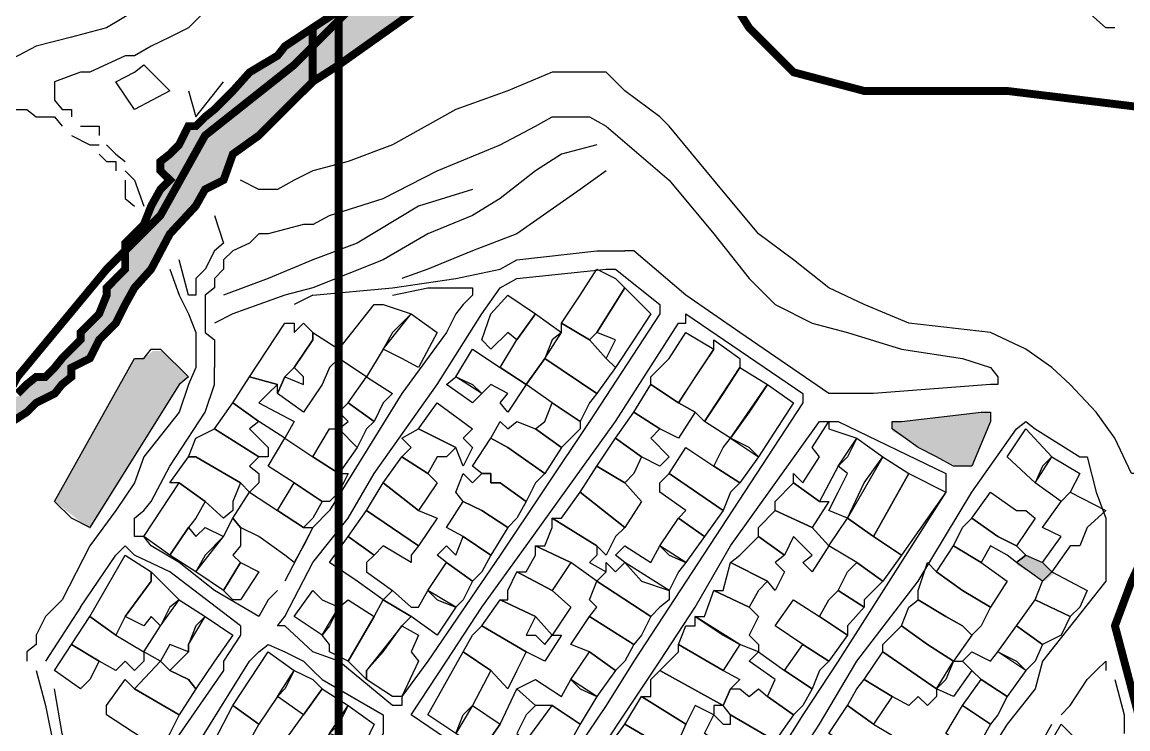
# Model space of a CAD drawing. Header units: millimetres. Extents: x -3588 to 75209, y -3737 to 38254.
# Drawn here: x 27719.5 to 27887.6, y 17664.2 to 17771.6 of the extents above; entities that cross this region are included whole.
import ezdxf

# ---------------------------------------------------------------- set-up
doc = ezdxf.new("R2010")
doc.units = ezdxf.units.MM
doc.layers.add('H', color=250, linetype='Continuous')
doc.layers.add('P', color=253, linetype='Continuous')

msp = doc.modelspace()

# ---------------------------------------------------------------- hatches: boundary and pattern name
at = {"layer": 'H', "linetype": 'Continuous'}
for points in [[(27763.654, 17762.315), (27763.654, 17770.493), (27771.832, 17775.854), (27780.026, 17780.095), (27793.565, 17789.41), (27797.518, 17790.818), (27811.073, 17801.828), (27812.481, 17802.965), (27813.89, 17807.19), (27812.481, 17809.734), (27809.665, 17813.975), (27804.303, 17822.153), (27790.748, 17835.708), (27777.193, 17850.384), (27773.24, 17857.153), (27769.015, 17866.755), (27767.879, 17873.525), (27769.015, 17877.478), (27771.832, 17885.672), (27773.24, 17888.488), (27773.24, 17889.913), (27775.785, 17896.682), (27777.193, 17896.682), (27778.617, 17892.441), (27778.617, 17887.08), (27775.785, 17876.358), (27775.785, 17872.117), (27778.617, 17868.164), (27782.57, 17859.986), (27788.204, 17850.384), (27793.565, 17843.614), (27797.518, 17839.661), (27804.303, 17827.514), (27809.665, 17820.745), (27813.89, 17813.975), (27815.314, 17809.734), (27815.314, 17805.781), (27813.89, 17801.828), (27808.528, 17792.226), (27801.759, 17785.457), (27796.109, 17784.048), (27793.565, 17781.504), (27781.434, 17774.734), (27767.879, 17765.132), (27763.654, 17762.315), (27763.654, 17762.315)], [(27763.654, 17770.493), (27763.654, 17762.315), (27759.701, 17758.362), (27755.46, 17754.409), (27751.507, 17751.577), (27750.099, 17747.64), (27747.554, 17746.215), (27746.146, 17743.399), (27741.921, 17739.446), (27739.376, 17734.085), (27736.544, 17731.252), (27735.135, 17728.435), (27734.015, 17725.891), (27731.182, 17723.074), (27729.774, 17720.53), (27727.229, 17719.121), (27727.229, 17717.713), (27725.821, 17716.305), (27724.413, 17714.88), (27721.596, 17713.76), (27720.46, 17712.352), (27716.219, 17709.519), (27713.69, 17706.99), (27710.858, 17702.749), (27710.858, 17701.341), (27709.449, 17700.205), (27709.449, 17697.388), (27708.041, 17693.435), (27708.041, 17692.027), (27706.905, 17689.194), (27706.905, 17686.666), (27706.905, 17685.241), (27706.905, 17681.016), (27706.905, 17678.472), (27706.905, 17675.655), (27708.041, 17674.231), (27709.449, 17670.278), (27709.449, 17667.461), (27713.69, 17662.1), (27714.811, 17658.147), (27716.219, 17656.739), (27717.643, 17655.33), (27717.643, 17653.906), (27719.052, 17652.786), (27719.052, 17648.545), (27719.052, 17644.592), (27719.052, 17641.775), (27719.052, 17639.231), (27719.052, 17635.006), (27719.052, 17631.053), (27717.643, 17629.628), (27716.219, 17626.812), (27713.69, 17624.267), (27712.266, 17622.859), (27709.449, 17622.859), (27708.041, 17621.451), (27702.68, 17618.906), (27701.271, 17617.498), (27698.727, 17616.089), (27695.894, 17614.681), (27691.941, 17614.681), (27676.994, 17610.728), (27671.617, 17607.895), (27667.392, 17606.487), (27663.439, 17605.367), (27659.486, 17602.534), (27655.245, 17601.126), (27649.884, 17597.173), (27645.931, 17594.356), (27641.706, 17590.403), (27636.344, 17585.042), (27632.391, 17579.393), (27629.559, 17576.848), (27625.606, 17574.032), (27622.789, 17571.487), (27618.836, 17568.654), (27614.595, 17565.838), (27610.642, 17564.717), (27606.417, 17561.885), (27603.873, 17560.476), (27602.465, 17559.068), (27601.056, 17557.932), (27601.056, 17556.523), (27599.648, 17555.115), (27599.648, 17553.707), (27598.512, 17552.282), (27595.695, 17551.162), (27594.271, 17551.162), (27594.271, 17549.754), (27591.742, 17548.33), (27590.318, 17546.921), (27587.501, 17544.393), (27584.956, 17541.56), (27583.548, 17538.743), (27582.14, 17538.743), (27579.323, 17537.607), (27575.37, 17534.79), (27572.538, 17533.382), (27568.585, 17530.838), (27567.176, 17530.838), (27567.176, 17529.429), (27565.768, 17528.005), (27565.768, 17526.597), (27565.768, 17524.068), (27564.632, 17519.827), (27564.632, 17515.874), (27564.632, 17511.633), (27564.632, 17510.513), (27564.632, 17509.104), (27563.223, 17507.68), (27561.815, 17504.863), (27560.407, 17503.743), (27557.862, 17502.319), (27555.046, 17502.319), (27553.621, 17502.319), (27548.26, 17502.319), (27545.443, 17502.319), (27542.899, 17503.743), (27541.49, 17503.743), (27540.082, 17504.863), (27538.674, 17506.272), (27538.674, 17507.68), (27537.537, 17511.633), (27536.129, 17517.282), (27536.129, 17519.827), (27534.721, 17522.644), (27533.296, 17528.005), (27530.768, 17531.958), (27529.344, 17533.382), (27529.344, 17534.79), (27527.935, 17534.79), (27523.982, 17536.199), (27521.166, 17536.199), (27519.757, 17536.199), (27518.349, 17534.79), (27517.213, 17533.382), (27515.804, 17531.958), (27514.396, 17530.838), (27512.972, 17529.429), (27511.563, 17525.188), (27510.443, 17522.644), (27507.611, 17517.282), (27504.794, 17511.633), (27503.658, 17506.272), (27502.249, 17502.319), (27502.249, 17500.911), (27503.658, 17499.502), (27503.658, 17498.094), (27504.794, 17496.958), (27506.202, 17495.549), (27509.019, 17494.141), (27512.972, 17491.308), (27517.213, 17488.78), (27519.757, 17485.947), (27521.166, 17483.419), (27522.574, 17481.994), (27522.574, 17479.178), (27522.574, 17477.769), (27522.574, 17475.225), (27522.574, 17473.816), (27522.574, 17470.984), (27519.757, 17468.455), (27517.213, 17463.094), (27514.396, 17458.853), (27506.202, 17449.539), (27498.024, 17439.936), (27491.239, 17431.759), (27484.469, 17423.565), (27477.7, 17416.795), (27476.563, 17414.25), (27475.155, 17411.434), (27468.369, 17400.695), (27465.553, 17395.334), (27463.008, 17391.109), (27461.6, 17389.685), (27458.783, 17388.565), (27454.83, 17387.156), (27450.589, 17385.732), (27448.045, 17385.732), (27446.636, 17385.732), (27443.82, 17385.732), (27442.683, 17385.732), (27441.275, 17385.732), (27437.05, 17387.156), (27434.506, 17388.565), (27430.265, 17392.517), (27427.72, 17393.926), (27424.903, 17393.926), (27423.495, 17393.926), (27420.95, 17393.926), (27415.589, 17392.517), (27407.395, 17391.109), (27402.034, 17389.685), (27395.264, 17388.565), (27389.615, 17387.156), (27384.254, 17387.156), (27381.709, 17387.156), (27378.893, 17388.565), (27376.076, 17389.685), (27372.123, 17391.109), (27369.29, 17393.926), (27366.746, 17396.47), (27363.929, 17399.287), (27361.385, 17400.695), (27357.16, 17404.648), (27351.798, 17408.889), (27348.966, 17410.009), (27346.421, 17412.842), (27342.196, 17418.203), (27341.06, 17421.02), (27341.06, 17422.444), (27342.196, 17422.444), (27345.013, 17423.565), (27346.421, 17423.565), (27347.845, 17422.444), (27348.966, 17422.444), (27350.374, 17421.02), (27353.207, 17418.203), (27357.16, 17414.25), (27361.385, 17410.009), (27363.929, 17407.481), (27368.17, 17403.24), (27372.123, 17400.695), (27374.94, 17399.287), (27377.484, 17396.47), (27381.709, 17395.334), (27384.254, 17393.926), (27387.071, 17393.926), (27391.023, 17393.926), (27396.401, 17393.926), (27404.579, 17395.334), (27408.82, 17395.334), (27412.773, 17396.47), (27415.589, 17397.879), (27418.134, 17399.287), (27422.359, 17397.879), (27424.903, 17397.879), (27429.144, 17396.47), (27431.673, 17395.334), (27434.506, 17393.926), (27437.05, 17389.685), (27443.82, 17391.109), (27449.469, 17391.109), (27453.422, 17392.517), (27458.783, 17393.926), (27463.008, 17400.695), (27466.961, 17406.057), (27469.794, 17412.842), (27473.747, 17419.612), (27477.7, 17424.973), (27481.925, 17430.334), (27488.694, 17438.528), (27503.658, 17453.492), (27509.019, 17460.261), (27511.563, 17465.622), (27512.972, 17467.031), (27514.396, 17469.863), (27514.396, 17472.408), (27515.804, 17475.225), (27515.804, 17477.769), (27514.396, 17480.586), (27512.972, 17481.994), (27511.563, 17484.539), (27509.019, 17487.355), (27504.794, 17490.188), (27500.841, 17492.733), (27498.024, 17494.141), (27498.024, 17495.549), (27496.888, 17496.958), (27496.888, 17499.502), (27496.888, 17503.743), (27496.888, 17507.68), (27499.433, 17514.466), (27502.249, 17518.419), (27504.794, 17522.644), (27506.202, 17526.597), (27509.019, 17531.958), (27511.563, 17534.79), (27512.972, 17536.199), (27514.396, 17537.607), (27515.804, 17538.743), (27517.213, 17538.743), (27519.757, 17540.152), (27522.574, 17540.152), (27526.527, 17540.152), (27530.768, 17538.743), (27531.888, 17538.743), (27533.296, 17536.199), (27534.721, 17533.382), (27537.537, 17530.838), (27540.082, 17522.644), (27542.899, 17518.419), (27542.899, 17514.466), (27544.307, 17513.057), (27544.307, 17510.513), (27545.443, 17509.104), (27545.443, 17507.68), (27548.26, 17506.272), (27549.668, 17504.863), (27551.093, 17504.863), (27552.213, 17504.863), (27555.046, 17506.272), (27557.862, 17507.68), (27558.998, 17509.104), (27560.407, 17510.513), (27561.815, 17511.633), (27561.815, 17514.466), (27561.815, 17515.874), (27561.815, 17518.419), (27561.815, 17521.235), (27561.815, 17525.188), (27563.223, 17528.005), (27564.632, 17529.429), (27564.632, 17530.838), (27567.176, 17533.382), (27569.993, 17534.79), (27572.538, 17536.199), (27573.946, 17537.607), (27576.779, 17538.743), (27579.323, 17540.152), (27582.14, 17542.968), (27583.548, 17544.393), (27586.093, 17546.921), (27587.501, 17549.754), (27590.318, 17551.162), (27591.742, 17552.282), (27594.271, 17555.115), (27594.271, 17557.932), (27595.695, 17557.932), (27597.103, 17559.068), (27598.512, 17559.068), (27601.056, 17561.885), (27602.465, 17563.293), (27603.873, 17564.717), (27605.281, 17565.838), (27606.417, 17565.838), (27607.826, 17567.246), (27610.642, 17570.079), (27612.067, 17571.487), (27614.595, 17572.607), (27619.973, 17575.44), (27622.789, 17578.257), (27626.742, 17582.209), (27633.512, 17590.403), (27636.344, 17592.932), (27640.297, 17597.173), (27644.522, 17599.717), (27647.067, 17602.534), (27652.716, 17606.487), (27656.669, 17607.895), (27660.622, 17610.728), (27666.255, 17613.257), (27671.617, 17614.681), (27680.947, 17617.498), (27690.533, 17620.042), (27695.894, 17621.451), (27697.319, 17621.451), (27698.727, 17622.859), (27702.68, 17625.692), (27704.088, 17625.692), (27705.496, 17625.692), (27709.449, 17626.812), (27710.858, 17626.812), (27712.266, 17626.812), (27712.266, 17628.22), (27712.266, 17631.053), (27713.69, 17635.006), (27714.811, 17636.414), (27716.219, 17639.231), (27714.811, 17646.016), (27713.69, 17651.377), (27712.266, 17653.906), (27710.858, 17658.147), (27709.449, 17660.692), (27706.905, 17663.508), (27705.496, 17666.341), (27702.68, 17674.231), (27702.68, 17675.655), (27702.68, 17678.472), (27702.68, 17681.016), (27702.68, 17685.241), (27702.68, 17687.786), (27702.68, 17690.603), (27704.088, 17693.435), (27704.088, 17695.98), (27705.496, 17698.796), (27706.905, 17700.205), (27706.905, 17701.341), (27708.041, 17702.749), (27709.449, 17705.566), (27712.266, 17709.519), (27714.811, 17712.352), (27716.219, 17713.76), (27719.052, 17714.88), (27720.46, 17716.305), (27721.596, 17717.713), (27723.004, 17717.713), (27724.413, 17719.121), (27725.821, 17720.53), (27728.366, 17723.074), (27728.366, 17724.482), (27729.774, 17725.891), (27731.182, 17727.315), (27732.591, 17729.844), (27732.591, 17731.252), (27734.015, 17732.676), (27735.135, 17734.085), (27735.135, 17735.205), (27735.135, 17738.038), (27736.544, 17739.446), (27737.968, 17740.854), (27739.376, 17743.399), (27740.785, 17746.215), (27741.921, 17747.64), (27740.785, 17748.76), (27740.785, 17750.168), (27741.921, 17751.577), (27743.329, 17753.001), (27744.738, 17755.53), (27746.146, 17755.53), (27747.554, 17756.954), (27748.69, 17758.362), (27751.507, 17761.179), (27754.34, 17763.724), (27758.293, 17766.54), (27759.701, 17767.965), (27763.654, 17770.493), (27763.654, 17770.493)], [(27729.774, 17694.555), (27724.413, 17698.796), (27736.544, 17720.53), (27737.968, 17720.53), (27739.376, 17721.666), (27740.785, 17721.666), (27741.921, 17720.53), (27743.329, 17719.121), (27744.738, 17717.713), (27743.329, 17716.305), (27729.774, 17694.555), (27729.774, 17694.555)], [(27861.325, 17704.158), (27855.963, 17706.99), (27851.722, 17709.519), (27851.722, 17710.927), (27853.131, 17710.927), (27865.278, 17712.352), (27866.686, 17712.352), (27866.686, 17710.927), (27863.869, 17704.158), (27862.733, 17704.158), (27861.325, 17704.158), (27861.325, 17704.158)], [(27870.639, 17689.194), (27872.047, 17690.603), (27874.864, 17689.194), (27876.288, 17687.786), (27874.864, 17686.666), (27870.639, 17689.194), (27870.639, 17689.194)]]:
    msp.add_hatch(color=256, dxfattribs=at).paths.add_polyline_path(points)

# ---------------------------------------------------------------- linework, layer by layer
at = {"layer": 'P', "const_width": 1.2}
for points in [[(27767.607, 12020.295), (27767.607, 21346.523)], [(27901.686, 17597.173), (27909.88, 17610.728), (27909.88, 17622.859), (27901.686, 17642.063), (27890.963, 17659.555), (27885.602, 17679.88), (27888.131, 17686.666), (27893.78, 17698.796), (27897.733, 17705.566), (27897.733, 17716.577), (27894.916, 17731.252), (27892.372, 17743.687), (27892.372, 17758.362), (27893.78, 17758.362), (27912.697, 17762.587), (27922.299, 17769.373), (27930.205, 17776.142), (27936.974, 17784.336), (27954.754, 17797.875), (27965.493, 17801.828), (27976.487, 17805.781)], [(27648.475, 17599.99), (27655.245, 17606.775), (27659.198, 17610.728), (27674.161, 17614.953), (27684.884, 17617.498), (27697.319, 17621.739), (27706.633, 17627.1), (27710.858, 17636.414), (27709.449, 17649.953), (27706.633, 17671.702), (27706.633, 17690.603), (27709.449, 17700.205), (27718.764, 17717.713), (27732.319, 17734.085), (27740.497, 17742.263), (27747.282, 17754.409), (27760.821, 17765.132), (27770.423, 17774.734), (27782.57, 17782.912), (27794.701, 17786.865)], [(27794.701, 17786.865), (27793.293, 17784.336), (27813.618, 17785.457), (27823.22, 17781.504), (27829.989, 17770.781), (27836.759, 17764.012), (27847.481, 17761.179), (27869.23, 17761.179), (27892.372, 17758.362), (27892.372, 17743.687), (27894.916, 17731.252), (27897.733, 17716.577), (27897.733, 17705.566), (27893.78, 17698.796), (27888.131, 17686.666), (27885.602, 17679.88), (27890.963, 17659.555), (27901.686, 17642.063), (27909.88, 17622.859), (27909.88, 17610.728), (27901.686, 17597.173)], [(27770.423, 17774.734), (27760.821, 17765.132), (27747.282, 17754.409), (27740.497, 17742.263), (27732.319, 17734.085), (27718.764, 17717.713), (27709.449, 17700.205), (27706.633, 17690.603), (27706.633, 17671.702), (27709.449, 17649.953), (27710.858, 17636.414), (27706.633, 17627.1), (27697.319, 17621.739), (27684.884, 17617.498), (27674.161, 17614.953), (27659.198, 17610.728), (27657.789, 17609.304), (27655.245, 17606.775), (27648.475, 17599.99)], [(27763.654, 17762.587), (27763.654, 17770.781), (27771.832, 17776.142)], [(27781.146, 17774.734), (27767.607, 17765.132), (27763.654, 17762.587), (27763.654, 17762.587)], [(27763.654, 17770.781), (27763.654, 17762.587), (27759.413, 17758.362), (27755.46, 17754.409), (27751.507, 17751.577), (27750.099, 17747.64), (27747.282, 17746.215), (27745.858, 17743.687), (27741.921, 17739.446), (27739.088, 17734.085), (27736.544, 17731.252), (27735.135, 17728.723), (27733.727, 17725.891), (27731.182, 17723.362), (27729.774, 17720.53), (27726.957, 17719.121), (27726.957, 17717.713), (27725.533, 17716.577), (27724.413, 17715.168), (27721.596, 17713.76), (27720.172, 17712.352), (27716.219, 17709.807)], [(27718.764, 17715.168), (27720.172, 17716.577), (27721.596, 17717.713), (27723.004, 17717.713), (27724.413, 17719.121), (27725.533, 17720.53), (27728.366, 17723.362), (27728.366, 17724.482), (27729.774, 17725.891), (27731.182, 17727.315), (27732.319, 17730.132), (27732.319, 17731.252), (27733.727, 17732.676), (27735.135, 17734.085), (27735.135, 17735.493), (27735.135, 17738.038), (27736.544, 17739.446), (27737.968, 17740.854), (27739.088, 17743.687), (27740.497, 17746.215), (27741.921, 17747.64), (27740.497, 17749.048), (27740.497, 17750.456), (27741.921, 17751.577), (27743.329, 17753.001), (27744.738, 17755.818), (27745.858, 17755.818), (27747.282, 17757.226), (27748.69, 17758.362), (27751.507, 17761.179), (27754.052, 17764.012), (27758.293, 17766.54), (27759.413, 17767.965), (27763.654, 17770.781), (27763.654, 17770.781)]]:
    msp.add_lwpolyline(points, dxfattribs=at)
at = {"layer": 'P', "color": 254, "const_width": 1.2}
msp.add_lwpolyline([(27930.205, 17776.142), (27922.299, 17769.373), (27912.697, 17762.587), (27893.78, 17758.362), (27892.372, 17758.362), (27869.23, 17761.179), (27847.481, 17761.179), (27836.759, 17764.012), (27829.989, 17770.781), (27823.22, 17781.504)], dxfattribs=at)
at = {"layer": 'P'}
for points in [[(27885.602, 17770.781), (27884.194, 17770.781), (27881.361, 17773.326), (27880.241, 17774.734), (27880.241, 17776.142)], [(27736.544, 17773.326), (27732.319, 17770.781)], [(27747.282, 17773.326), (27744.738, 17770.781), (27741.921, 17769.373)], [(27732.319, 17770.781), (27726.957, 17769.373)], [(27726.957, 17769.373), (27721.596, 17767.965)], [(27741.921, 17769.373), (27739.088, 17767.965)], [(27721.596, 17767.965), (27716.219, 17765.132), (27713.402, 17764.012), (27711.994, 17762.587)], [(27739.088, 17767.965), (27736.544, 17766.54), (27735.135, 17766.54)], [(27735.135, 17766.54), (27729.774, 17764.012)], [(27736.544, 17764.012), (27737.968, 17765.132), (27741.921, 17761.179), (27736.544, 17758.362), (27733.727, 17762.587), (27736.544, 17764.012)], [(27729.774, 17764.012), (27728.366, 17764.012), (27724.413, 17762.587)], [(27816.434, 17757.226), (27811.073, 17761.179), (27808.256, 17764.012), (27804.303, 17764.012), (27800.062, 17764.012), (27793.293, 17761.179), (27785.387, 17758.362), (27775.785, 17753.001), (27769.015, 17750.456)], [(27724.413, 17762.587), (27724.413, 17761.179), (27724.413, 17759.771), (27725.533, 17758.362), (27726.957, 17758.362), (27726.957, 17757.226)], [(27744.738, 17761.179), (27745.858, 17757.226), (27750.099, 17762.587)], [(27716.219, 17758.362), (27717.643, 17758.362), (27720.172, 17758.362), (27721.596, 17757.226), (27724.413, 17757.226), (27725.533, 17755.818)], [(27763.654, 17740.854), (27766.183, 17742.263), (27774.376, 17744.807), (27782.57, 17749.048), (27792.157, 17753.001), (27797.518, 17755.818), (27800.062, 17757.226), (27802.895, 17757.226), (27805.712, 17757.226), (27808.256, 17755.818), (27817.842, 17747.64), (27824.628, 17739.446), (27829.989, 17732.676), (27833.942, 17728.723), (27839.592, 17725.891), (27844.953, 17724.482), (27853.131, 17721.938), (27862.445, 17720.53), (27866.686, 17719.121), (27867.806, 17717.713), (27867.806, 17716.577), (27866.686, 17716.577), (27848.906, 17715.168), (27846.361, 17715.168), (27842.12, 17715.168), (27828.581, 17724.482), (27820.387, 17730.132), (27812.481, 17736.901), (27811.073, 17736.901)], [(27824.628, 17747.64), (27817.842, 17755.818), (27816.434, 17757.226)], [(27728.366, 17755.818), (27731.182, 17755.818), (27731.182, 17754.409)], [(27726.957, 17754.409), (27729.774, 17753.001), (27731.182, 17753.001)], [(27732.319, 17753.001), (27733.727, 17751.577), (27735.135, 17750.456)], [(27806.832, 17753.001), (27801.471, 17751.577), (27797.518, 17749.048), (27792.157, 17744.807), (27787.932, 17742.263), (27781.146, 17739.446), (27774.376, 17735.493), (27763.654, 17731.252)], [(27731.182, 17751.577), (27732.319, 17750.456), (27733.727, 17750.456), (27733.727, 17749.048)], [(27769.015, 17750.456), (27763.654, 17749.048)], [(27735.135, 17749.048), (27736.544, 17747.64), (27737.968, 17743.687)], [(27763.654, 17749.048), (27760.821, 17747.64)], [(27808.256, 17749.048), (27804.303, 17746.215), (27794.701, 17739.446), (27787.932, 17736.901), (27781.146, 17734.085), (27777.193, 17732.676)], [(27735.135, 17747.64), (27735.135, 17744.807), (27736.544, 17743.687)], [(27758.293, 17746.215), (27755.46, 17746.215), (27752.643, 17747.64)], [(27760.821, 17747.64), (27758.293, 17746.215)], [(27893.78, 17704.158), (27892.372, 17703.037), (27889.555, 17703.037), (27888.131, 17703.037), (27885.602, 17708.399), (27882.77, 17712.352), (27878.817, 17716.577), (27876, 17719.121), (27872.047, 17721.938), (27866.686, 17724.482), (27854.267, 17725.891), (27847.481, 17728.723), (27842.12, 17731.252), (27836.759, 17735.493), (27831.398, 17739.446), (27824.628, 17747.64)], [(27787.932, 17746.215), (27779.738, 17743.687), (27770.423, 17738.038), (27763.654, 17735.493)], [(27748.69, 17742.263), (27750.099, 17738.038)], [(27762.246, 17740.854), (27756.868, 17739.446)], [(27763.654, 17740.854), (27762.246, 17740.854)], [(27756.868, 17739.446), (27755.46, 17739.446), (27754.052, 17738.038)], [(27748.69, 17736.901), (27747.282, 17734.085)], [(27750.099, 17738.038), (27748.69, 17736.901)], [(27751.507, 17736.901), (27750.099, 17735.493)], [(27754.052, 17738.038), (27751.507, 17736.901)], [(27763.654, 17730.132), (27775.785, 17731.252), (27785.387, 17732.676), (27792.157, 17734.085), (27794.701, 17735.493), (27806.832, 17736.901), (27811.073, 17736.901)], [(27744.738, 17730.132), (27743.329, 17735.493)], [(27750.099, 17735.493), (27750.099, 17734.085)], [(27763.654, 17735.493), (27756.868, 17732.676), (27750.099, 17730.132)], [(27741.921, 17734.085), (27743.329, 17730.132), (27744.738, 17727.315)], [(27747.282, 17734.085), (27745.858, 17732.676)], [(27750.099, 17734.085), (27748.69, 17732.676), (27748.69, 17731.252)], [(27769.015, 17696.252), (27772.968, 17703.037), (27782.57, 17716.577), (27789.34, 17727.315), (27792.157, 17731.252), (27794.701, 17732.676), (27808.256, 17734.085), (27809.665, 17734.085), (27816.434, 17728.723), (27816.434, 17727.315), (27805.712, 17710.927), (27792.157, 17690.603), (27781.146, 17674.519), (27777.193, 17669.158), (27777.193, 17667.749), (27775.785, 17667.749), (27767.607, 17674.519), (27763.654, 17675.927), (27759.413, 17679.88), (27758.293, 17679.88), (27759.413, 17681.288), (27763.654, 17689.482), (27769.015, 17696.252)], [(27804.303, 17730.132), (27806.832, 17734.085), (27809.665, 17732.676), (27811.073, 17731.252), (27806.832, 17724.482), (27805.712, 17723.362), (27801.471, 17725.891), (27804.303, 17730.132)], [(27745.858, 17732.676), (27745.858, 17730.132)], [(27745.858, 17730.132), (27744.738, 17730.132)], [(27748.69, 17731.252), (27747.282, 17730.132), (27747.282, 17728.723)], [(27763.654, 17731.252), (27759.413, 17730.132), (27755.46, 17728.723), (27751.507, 17727.315), (27748.69, 17725.891)], [(27763.654, 17730.132), (27760.821, 17728.723)], [(27775.785, 17730.132), (27781.146, 17731.252), (27782.57, 17731.252), (27787.932, 17731.252), (27787.932, 17730.132), (27786.507, 17728.723), (27785.387, 17727.315), (27783.979, 17724.482), (27777.193, 17715.168), (27766.183, 17697.388), (27763.654, 17694.844)], [(27790.748, 17727.315), (27793.293, 17730.132), (27797.518, 17727.315), (27794.701, 17723.362), (27793.293, 17724.482), (27790.748, 17721.938), (27789.34, 17723.362), (27790.748, 17727.315)], [(27812.481, 17723.362), (27809.665, 17719.121), (27808.256, 17720.53), (27809.665, 17723.362), (27806.832, 17724.482), (27811.073, 17731.252), (27815.026, 17727.315), (27812.481, 17723.362)], [(27747.282, 17728.723), (27747.282, 17727.315)], [(27775.785, 17724.482), (27774.376, 17721.938), (27771.832, 17717.713), (27767.607, 17720.53), (27767.607, 17721.938), (27772.968, 17728.723), (27774.376, 17728.723), (27778.617, 17727.315), (27775.785, 17724.482)], [(27744.738, 17727.315), (27745.858, 17724.482)], [(27747.282, 17727.315), (27747.282, 17725.891)], [(27777.193, 17720.53), (27774.376, 17721.938), (27778.617, 17727.315), (27782.57, 17724.482), (27779.738, 17719.121), (27777.193, 17720.53)], [(27789.34, 17682.713), (27796.109, 17692.027), (27809.665, 17710.927), (27819.267, 17725.891), (27820.387, 17725.891), (27820.387, 17727.315), (27838.167, 17715.168), (27838.167, 17713.76), (27812.481, 17674.519), (27808.256, 17667.749), (27800.062, 17655.602), (27798.942, 17654.194), (27797.518, 17654.194), (27786.507, 17660.964), (27778.617, 17666.341), (27783.979, 17674.519), (27789.34, 17682.713)], [(27800.062, 17723.362), (27798.942, 17720.53), (27796.109, 17716.577), (27792.157, 17719.121), (27794.701, 17723.362), (27797.518, 17727.315), (27801.471, 17724.482), (27800.062, 17723.362)], [(27747.282, 17725.891), (27747.282, 17724.482)], [(27760.821, 17725.891), (27760.821, 17724.482), (27762.246, 17725.891), (27763.654, 17724.482), (27763.654, 17723.362), (27760.821, 17719.121), (27759.413, 17717.713), (27758.293, 17715.168), (27758.293, 17716.577), (27754.052, 17717.713), (27759.413, 17725.891), (27760.821, 17725.891)], [(27805.712, 17723.362), (27808.256, 17720.53), (27809.665, 17719.121), (27806.832, 17715.168), (27798.942, 17720.53), (27801.471, 17724.482), (27801.471, 17725.891), (27805.712, 17723.362)], [(27745.858, 17724.482), (27745.858, 17720.53)], [(27747.282, 17724.482), (27748.69, 17723.362), (27748.69, 17720.53)], [(27766.183, 17719.121), (27765.062, 17716.577), (27762.246, 17712.352), (27758.293, 17715.168), (27759.413, 17717.713), (27762.246, 17716.577), (27762.246, 17717.713), (27760.821, 17719.121), (27763.654, 17723.362), (27763.654, 17724.482), (27767.607, 17721.938), (27767.607, 17720.53), (27766.183, 17719.121)], [(27821.795, 17717.713), (27819.267, 17713.76), (27815.026, 17716.577), (27815.026, 17717.713), (27817.842, 17720.53), (27820.387, 17724.482), (27824.628, 17721.938), (27821.795, 17717.713)], [(27826.036, 17715.168), (27823.22, 17710.927), (27821.795, 17712.352), (27819.267, 17713.76), (27824.628, 17721.938), (27824.628, 17723.362), (27828.581, 17720.53), (27828.581, 17719.121), (27826.036, 17715.168)], [(27726.957, 17696.252), (27724.413, 17698.796), (27736.544, 17720.53), (27737.968, 17720.53), (27739.088, 17721.938), (27740.497, 17721.938), (27741.921, 17720.53), (27743.329, 17719.121), (27744.738, 17717.713), (27743.329, 17716.577), (27729.774, 17694.844), (27726.957, 17696.252)], [(27792.157, 17719.121), (27796.109, 17716.577), (27793.293, 17712.352), (27792.157, 17713.76), (27793.293, 17715.168), (27790.748, 17716.577), (27789.34, 17715.168), (27785.387, 17717.713), (27787.932, 17721.938), (27792.157, 17719.121)], [(27745.858, 17720.53), (27745.858, 17719.121)], [(27748.69, 17720.53), (27748.69, 17719.121)], [(27805.712, 17713.76), (27804.303, 17710.927), (27800.062, 17713.76), (27796.109, 17716.577), (27798.942, 17720.53), (27806.832, 17715.168), (27805.712, 17713.76)], [(27745.858, 17719.121), (27744.738, 17716.577)], [(27748.69, 17716.577), (27748.69, 17719.121)], [(27829.989, 17712.352), (27827.157, 17708.399), (27823.22, 17710.927), (27828.581, 17719.121), (27832.806, 17716.577), (27829.989, 17712.352)], [(27744.738, 17716.577), (27743.329, 17712.352)], [(27747.282, 17712.352), (27748.69, 17716.577)], [(27756.868, 17715.168), (27755.46, 17713.76), (27760.821, 17710.927), (27759.413, 17708.399), (27755.46, 17710.927), (27751.507, 17713.76), (27754.052, 17717.713), (27758.293, 17716.577), (27756.868, 17715.168)], [(27774.376, 17713.76), (27772.968, 17710.927), (27769.015, 17713.76), (27771.832, 17717.713), (27775.785, 17715.168), (27774.376, 17713.76)], [(27787.932, 17716.577), (27789.34, 17715.168), (27787.932, 17713.76), (27783.979, 17716.577), (27785.387, 17717.713), (27787.932, 17716.577)], [(27819.267, 17713.76), (27821.795, 17712.352), (27819.267, 17708.399), (27816.434, 17709.807), (27812.481, 17712.352), (27815.026, 17716.577), (27819.267, 17713.76)], [(27829.989, 17706.99), (27827.157, 17708.399), (27832.806, 17716.577), (27836.759, 17713.76), (27831.398, 17705.566), (27829.989, 17706.99)], [(27754.052, 17709.807), (27756.868, 17706.99), (27756.868, 17705.566), (27755.46, 17705.566), (27748.69, 17709.807), (27751.507, 17713.76), (27755.46, 17710.927), (27754.052, 17709.807)], [(27771.832, 17709.807), (27770.423, 17706.99), (27767.607, 17709.807), (27769.015, 17710.927), (27767.607, 17712.352), (27769.015, 17713.76), (27772.968, 17710.927), (27771.832, 17709.807)], [(27787.932, 17709.807), (27786.507, 17708.399), (27787.932, 17706.99), (27786.507, 17704.158), (27785.387, 17706.99), (27779.738, 17709.807), (27782.57, 17713.76), (27787.932, 17709.807)], [(27804.303, 17709.807), (27802.895, 17708.399), (27801.471, 17706.99), (27797.518, 17709.807), (27798.942, 17710.927), (27800.062, 17713.76), (27804.303, 17710.927), (27804.303, 17709.807)], [(27743.329, 17712.352), (27737.968, 17705.566)], [(27741.921, 17704.158), (27747.282, 17712.352)], [(27815.026, 17708.399), (27817.842, 17705.566), (27816.434, 17704.158), (27813.618, 17705.566), (27809.665, 17708.399), (27812.481, 17712.352), (27816.434, 17709.807), (27815.026, 17708.399)], [(27858.492, 17705.566), (27855.675, 17706.99), (27851.722, 17709.807), (27851.722, 17710.927), (27853.131, 17710.927), (27865.278, 17712.352), (27866.686, 17712.352), (27866.686, 17710.927), (27863.869, 17704.158), (27862.445, 17704.158), (27861.037, 17704.158), (27858.492, 17705.566)], [(27755.46, 17701.613), (27754.052, 17700.205), (27752.643, 17701.613), (27745.858, 17705.566), (27744.738, 17705.566), (27745.858, 17708.399), (27748.69, 17709.807), (27755.46, 17705.566), (27754.052, 17704.158), (27755.46, 17703.037), (27755.46, 17701.613)], [(27767.607, 17709.807), (27770.423, 17706.99), (27767.607, 17703.037), (27763.654, 17705.566), (27766.183, 17709.807), (27767.607, 17709.807)], [(27783.979, 17705.566), (27782.57, 17705.566), (27781.146, 17703.037), (27777.193, 17705.566), (27778.617, 17706.99), (27777.193, 17708.399), (27779.738, 17709.807), (27785.387, 17706.99), (27783.979, 17705.566)], [(27797.518, 17709.807), (27801.471, 17706.99), (27798.942, 17703.037), (27793.293, 17706.99), (27790.748, 17708.399), (27792.157, 17710.927), (27793.293, 17709.807), (27794.701, 17710.927), (27797.518, 17709.807)], [(27821.795, 17682.713), (27827.157, 17692.027), (27840.712, 17710.927), (27842.12, 17710.927), (27843.544, 17710.927), (27859.916, 17703.037), (27859.916, 17701.613), (27859.916, 17700.205), (27843.544, 17674.519), (27838.167, 17666.341), (27831.398, 17655.602), (27829.989, 17654.194), (27820.387, 17640.639), (27819.267, 17640.639), (27802.895, 17651.377), (27801.471, 17652.786), (27802.895, 17654.194), (27816.434, 17674.519), (27821.795, 17682.713)], [(27844.953, 17705.566), (27843.544, 17704.158), (27840.712, 17698.796), (27836.759, 17701.613), (27836.759, 17703.037), (27838.167, 17701.613), (27840.712, 17705.566), (27839.592, 17706.99), (27842.12, 17710.927), (27842.12, 17709.807), (27846.361, 17708.399), (27844.953, 17705.566)], [(27855.675, 17686.666), (27863.869, 17700.205), (27870.639, 17709.807), (27872.047, 17710.927), (27873.455, 17709.807), (27880.241, 17705.566), (27881.361, 17705.566), (27882.77, 17700.205), (27884.194, 17696.252), (27884.194, 17692.027), (27884.194, 17688.074), (27884.194, 17686.666), (27874.592, 17674.519), (27873.455, 17670.278), (27869.23, 17664.917), (27862.445, 17654.194)], [(27874.592, 17704.158), (27873.455, 17701.613), (27869.23, 17705.566), (27872.047, 17709.807), (27876, 17705.566), (27874.592, 17704.158)], [(27767.607, 17700.205), (27766.183, 17698.796), (27765.062, 17698.796), (27760.821, 17701.613), (27756.868, 17704.158), (27759.413, 17708.399), (27763.654, 17705.566), (27767.607, 17703.037), (27769.015, 17703.037), (27767.607, 17700.205)], [(27797.518, 17701.613), (27796.109, 17698.796), (27792.157, 17701.613), (27790.748, 17701.613), (27790.748, 17703.037), (27789.34, 17703.037), (27787.932, 17704.158), (27790.748, 17708.399), (27793.293, 17706.99), (27798.942, 17703.037), (27797.518, 17701.613)], [(27812.481, 17703.037), (27811.073, 17701.613), (27806.832, 17704.158), (27809.665, 17708.399), (27813.618, 17705.566), (27812.481, 17703.037)], [(27826.036, 17706.99), (27827.157, 17708.399), (27831.398, 17705.566), (27828.581, 17701.613), (27824.628, 17704.158), (27826.036, 17706.99)], [(27843.544, 17700.205), (27844.953, 17703.037), (27843.544, 17704.158), (27846.361, 17708.399), (27850.314, 17705.566), (27844.953, 17696.252), (27842.12, 17697.388), (27843.544, 17700.205)], [(27827.157, 17700.205), (27826.036, 17697.388), (27817.842, 17703.037), (27820.387, 17706.99), (27824.628, 17704.158), (27828.581, 17701.613), (27827.157, 17700.205)], [(27737.968, 17705.566), (27736.544, 17701.613)], [(27751.507, 17697.388), (27750.099, 17696.252), (27747.282, 17698.796), (27743.329, 17701.613), (27741.921, 17701.613), (27744.738, 17705.566), (27745.858, 17705.566), (27752.643, 17701.613), (27751.507, 17698.796), (27751.507, 17697.388)], [(27781.146, 17703.037), (27782.57, 17701.613), (27779.738, 17697.388), (27774.376, 17701.613), (27777.193, 17705.566), (27781.146, 17703.037)], [(27847.481, 17701.613), (27850.314, 17705.566), (27854.267, 17703.037), (27848.906, 17693.435), (27844.953, 17696.252), (27847.481, 17701.613)], [(27878.817, 17700.205), (27877.408, 17698.796), (27873.455, 17701.613), (27876, 17705.566), (27880.241, 17703.037), (27878.817, 17700.205)], [(27739.088, 17698.796), (27741.921, 17704.158)], [(27794.701, 17696.252), (27793.293, 17694.844), (27789.34, 17697.388), (27786.507, 17698.796), (27785.387, 17700.205), (27786.507, 17703.037), (27787.932, 17701.613), (27789.34, 17703.037), (27790.748, 17703.037), (27790.748, 17701.613), (27792.157, 17701.613), (27796.109, 17698.796), (27794.701, 17696.252)], [(27811.073, 17701.613), (27813.618, 17698.796), (27811.073, 17694.844), (27804.303, 17700.205), (27806.832, 17704.158), (27811.073, 17701.613)], [(27816.434, 17701.613), (27817.842, 17703.037), (27826.036, 17697.388), (27823.22, 17693.435), (27819.267, 17696.252), (27820.387, 17697.388), (27816.434, 17700.205), (27816.434, 17701.613)], [(27857.084, 17696.252), (27853.131, 17690.603), (27848.906, 17693.435), (27854.267, 17703.037), (27859.916, 17700.205), (27857.084, 17696.252)], [(27736.544, 17701.613), (27733.727, 17697.388), (27729.774, 17692.027)], [(27745.858, 17696.252), (27744.738, 17694.844), (27741.921, 17690.603), (27737.968, 17693.435), (27743.329, 17701.613), (27747.282, 17698.796), (27745.858, 17696.252)], [(27763.654, 17696.252), (27762.246, 17694.844), (27758.293, 17697.388), (27760.821, 17701.613), (27765.062, 17698.796), (27763.654, 17696.252)], [(27779.738, 17697.388), (27782.57, 17696.252), (27779.738, 17692.027), (27771.832, 17697.388), (27774.376, 17701.613), (27779.738, 17697.388)], [(27840.712, 17698.796), (27842.12, 17698.796), (27839.592, 17694.844), (27833.942, 17697.388), (27833.942, 17698.796), (27836.759, 17701.613), (27840.712, 17698.796)], [(27762.246, 17692.027), (27760.821, 17689.482), (27759.413, 17690.603), (27755.46, 17693.435), (27752.643, 17694.844), (27751.507, 17696.252), (27754.052, 17700.205), (27758.293, 17697.388), (27762.246, 17694.844), (27763.654, 17694.844), (27762.246, 17692.027)], [(27809.665, 17693.435), (27808.256, 17690.603), (27806.832, 17692.027), (27800.062, 17696.252), (27801.471, 17696.252), (27804.303, 17700.205), (27811.073, 17694.844), (27809.665, 17693.435)], [(27872.047, 17697.388), (27873.455, 17696.252), (27870.639, 17692.027), (27867.806, 17693.435), (27863.869, 17696.252), (27866.686, 17700.205), (27870.639, 17697.388), (27872.047, 17697.388)], [(27881.361, 17694.844), (27880.241, 17692.027), (27878.817, 17692.027), (27876, 17688.074), (27874.592, 17689.482), (27877.408, 17693.435), (27874.592, 17694.844), (27877.408, 17698.796), (27878.817, 17700.205), (27884.194, 17697.388), (27881.361, 17694.844)], [(27737.968, 17697.388), (27739.088, 17698.796)], [(27786.507, 17693.435), (27783.979, 17694.844), (27786.507, 17698.796), (27789.34, 17697.388), (27793.293, 17694.844), (27790.748, 17690.603), (27786.507, 17693.435)], [(27736.544, 17696.252), (27737.968, 17697.388)], [(27736.544, 17693.435), (27736.544, 17694.844), (27736.544, 17696.252)], [(27752.643, 17692.027), (27751.507, 17690.603), (27752.643, 17689.482), (27750.099, 17685.241), (27745.858, 17688.074), (27750.099, 17693.435), (27751.507, 17696.252), (27752.643, 17694.844), (27752.643, 17692.027)], [(27778.617, 17690.603), (27778.617, 17689.482), (27774.376, 17692.027), (27772.968, 17690.603), (27769.015, 17693.435), (27771.832, 17697.388), (27779.738, 17692.027), (27778.617, 17690.603)], [(27806.832, 17690.603), (27805.712, 17689.482), (27808.256, 17688.074), (27806.832, 17686.666), (27802.895, 17689.482), (27797.518, 17692.027), (27798.942, 17692.027), (27800.062, 17694.844), (27800.062, 17696.252), (27806.832, 17692.027), (27806.832, 17690.603)], [(27823.22, 17693.435), (27820.387, 17689.482), (27816.434, 17692.027), (27819.267, 17696.252), (27823.22, 17693.435)], [(27839.592, 17694.844), (27842.12, 17692.027), (27839.592, 17688.074), (27838.167, 17689.482), (27839.592, 17690.603), (27836.759, 17693.435), (27835.351, 17690.603), (27831.398, 17693.435), (27831.398, 17694.844), (27833.942, 17697.388), (27839.592, 17694.844)], [(27850.314, 17686.666), (27846.361, 17689.482), (27842.12, 17692.027), (27844.953, 17696.252), (27848.906, 17693.435), (27853.131, 17690.603), (27850.314, 17686.666)], [(27862.445, 17694.844), (27863.869, 17696.252), (27867.806, 17693.435), (27870.639, 17692.027), (27872.047, 17690.603), (27870.639, 17689.482), (27869.23, 17690.603), (27866.686, 17692.027), (27865.278, 17689.482), (27861.037, 17692.027), (27862.445, 17694.844)], [(27747.282, 17690.603), (27745.858, 17688.074), (27741.921, 17690.603), (27744.738, 17694.844), (27745.858, 17693.435), (27747.282, 17694.844), (27750.099, 17693.435), (27747.282, 17690.603)], [(27763.654, 17694.844), (27759.413, 17686.666)], [(27737.968, 17693.435), (27736.544, 17693.435)], [(27739.088, 17692.027), (27737.968, 17693.435)], [(27771.832, 17689.482), (27771.832, 17688.074), (27775.785, 17685.241), (27774.376, 17683.833), (27770.423, 17686.666), (27766.183, 17689.482), (27769.015, 17693.435), (27772.968, 17690.603), (27771.832, 17689.482)], [(27789.34, 17688.074), (27787.932, 17686.666), (27783.979, 17689.482), (27782.57, 17690.603), (27783.979, 17692.027), (27785.387, 17690.603), (27786.507, 17693.435), (27790.748, 17690.603), (27789.34, 17688.074)], [(27833.942, 17689.482), (27835.351, 17688.074), (27833.942, 17685.241), (27832.806, 17686.666), (27827.157, 17689.482), (27828.581, 17690.603), (27831.398, 17693.435), (27835.351, 17690.603), (27833.942, 17689.482)], [(27729.774, 17692.027), (27725.533, 17683.833)], [(27733.727, 17690.603), (27735.135, 17692.027)], [(27741.921, 17688.074), (27736.544, 17690.603), (27735.135, 17692.027)], [(27743.329, 17689.482), (27739.088, 17692.027)], [(27794.701, 17688.074), (27796.109, 17688.074), (27797.518, 17690.603), (27797.518, 17692.027), (27802.895, 17689.482), (27800.062, 17685.241), (27794.701, 17688.074)], [(27817.842, 17690.603), (27820.387, 17689.482), (27819.267, 17688.074), (27817.842, 17685.241), (27811.073, 17689.482), (27809.665, 17690.603), (27811.073, 17692.027), (27815.026, 17689.482), (27816.434, 17692.027), (27817.842, 17690.603)], [(27865.278, 17689.482), (27869.23, 17686.666), (27866.686, 17682.713), (27862.445, 17685.241), (27858.492, 17688.074), (27861.037, 17692.027), (27865.278, 17689.482)], [(27728.366, 17682.713), (27733.727, 17690.603)], [(27735.135, 17681.288), (27733.727, 17678.472), (27729.774, 17681.288), (27735.135, 17690.603), (27739.088, 17688.074), (27739.088, 17686.666), (27735.135, 17681.288)], [(27748.69, 17685.241), (27743.329, 17689.482)], [(27751.507, 17683.833), (27750.099, 17685.241), (27752.643, 17689.482), (27755.46, 17688.074), (27752.643, 17683.833), (27751.507, 17683.833)], [(27786.507, 17683.833), (27785.387, 17682.713), (27781.146, 17685.241), (27783.979, 17689.482), (27787.932, 17686.666), (27786.507, 17683.833)], [(27813.618, 17686.666), (27817.842, 17685.241), (27817.842, 17683.833), (27816.434, 17682.713), (27815.026, 17681.288), (27806.832, 17686.666), (27808.256, 17688.074), (27808.256, 17689.482), (27809.665, 17688.074), (27811.073, 17689.482), (27813.618, 17686.666)], [(27831.398, 17685.241), (27829.989, 17682.713), (27824.628, 17685.241), (27826.036, 17685.241), (27827.157, 17689.482), (27832.806, 17686.666), (27831.398, 17685.241)], [(27844.953, 17688.074), (27846.361, 17689.482), (27850.314, 17686.666), (27847.481, 17683.833), (27847.481, 17682.713), (27843.544, 17685.241), (27844.953, 17688.074)], [(27865.278, 17679.88), (27863.869, 17678.472), (27862.445, 17679.88), (27859.916, 17681.288), (27855.675, 17683.833), (27855.675, 17685.241), (27857.084, 17689.482), (27858.492, 17688.074), (27862.445, 17685.241), (27866.686, 17682.713), (27865.278, 17679.88)], [(27870.639, 17689.482), (27872.047, 17690.603), (27874.592, 17689.482), (27876, 17688.074), (27874.592, 17686.666), (27870.639, 17689.482), (27870.639, 17689.482)], [(27741.921, 17682.713), (27740.497, 17679.88), (27739.088, 17681.288), (27737.968, 17679.88), (27735.135, 17681.288), (27739.088, 17686.666), (27739.088, 17688.074), (27743.329, 17683.833), (27741.921, 17682.713)], [(27752.643, 17679.88), (27741.921, 17688.074)], [(27800.062, 17685.241), (27802.895, 17682.713), (27800.062, 17678.472), (27797.518, 17681.288), (27792.157, 17683.833), (27793.293, 17683.833), (27793.293, 17685.241), (27794.701, 17688.074), (27800.062, 17685.241)], [(27880.241, 17682.713), (27878.817, 17681.288), (27873.455, 17683.833), (27874.592, 17686.666), (27876, 17688.074), (27881.361, 17685.241), (27880.241, 17682.713)], [(27813.618, 17678.472), (27812.481, 17677.063), (27805.712, 17681.288), (27806.832, 17682.713), (27805.712, 17683.833), (27806.832, 17686.666), (27815.026, 17681.288), (27813.618, 17678.472)], [(27832.806, 17652.786), (27840.712, 17664.917), (27846.361, 17674.519), (27855.675, 17686.666)], [(27755.46, 17681.288), (27748.69, 17685.241)], [(27758.293, 17685.241), (27756.868, 17683.833)], [(27766.183, 17679.88), (27765.062, 17678.472), (27760.821, 17681.288), (27763.654, 17685.241), (27765.062, 17683.833), (27767.607, 17682.713), (27766.183, 17679.88)], [(27782.57, 17683.833), (27785.387, 17682.713), (27782.57, 17678.472), (27778.617, 17681.288), (27774.376, 17683.833), (27775.785, 17685.241), (27778.617, 17682.713), (27779.738, 17682.713), (27781.146, 17685.241), (27782.57, 17683.833)], [(27829.989, 17682.713), (27831.398, 17681.288), (27829.989, 17678.472), (27831.398, 17677.063), (27831.398, 17675.927), (27828.581, 17677.063), (27821.795, 17681.288), (27823.22, 17681.288), (27824.628, 17685.241), (27829.989, 17682.713)], [(27842.12, 17683.833), (27843.544, 17685.241), (27847.481, 17682.713), (27844.953, 17679.88), (27844.953, 17678.472), (27840.712, 17681.288), (27842.12, 17683.833)], [(27725.533, 17683.833), (27723.004, 17681.288), (27721.596, 17678.472), (27721.596, 17677.063), (27720.172, 17675.927), (27720.172, 17674.519)], [(27745.858, 17679.88), (27744.738, 17677.063), (27744.738, 17675.927), (27741.921, 17677.063), (27740.497, 17674.519), (27737.968, 17675.927), (27740.497, 17679.88), (27743.329, 17683.833), (27747.282, 17681.288), (27745.858, 17679.88)], [(27756.868, 17683.833), (27755.46, 17681.288)], [(27769.015, 17674.519), (27766.183, 17675.927), (27766.183, 17677.063), (27765.062, 17678.472), (27767.607, 17682.713), (27769.015, 17683.833), (27772.968, 17681.288), (27769.015, 17674.519)], [(27771.832, 17671.702), (27769.015, 17674.519), (27772.968, 17681.288), (27774.376, 17683.833), (27778.617, 17681.288), (27777.193, 17679.88), (27771.832, 17673.111), (27771.832, 17671.702)], [(27797.518, 17678.472), (27798.942, 17677.063), (27800.062, 17678.472), (27801.471, 17678.472), (27798.942, 17674.519), (27796.109, 17675.927), (27789.34, 17679.88), (27792.157, 17683.833), (27797.518, 17681.288), (27796.109, 17678.472), (27797.518, 17678.472)], [(27840.712, 17681.288), (27844.953, 17678.472), (27842.12, 17674.519), (27838.167, 17677.063), (27833.942, 17679.88), (27836.759, 17683.833), (27840.712, 17681.288)], [(27854.267, 17682.713), (27855.675, 17683.833), (27859.916, 17681.288), (27862.445, 17679.88), (27863.869, 17678.472), (27861.037, 17674.519), (27857.084, 17677.063), (27853.131, 17679.88), (27854.267, 17682.713)], [(27877.408, 17678.472), (27874.592, 17677.063), (27870.639, 17679.88), (27873.455, 17683.833), (27878.817, 17681.288), (27877.408, 17678.472)], [(27728.366, 17682.713), (27723.004, 17674.519)], [(27737.968, 17674.519), (27736.544, 17673.111), (27735.135, 17674.519), (27733.727, 17673.111), (27731.182, 17674.519), (27726.957, 17677.063), (27729.774, 17681.288), (27733.727, 17678.472), (27737.968, 17675.927), (27737.968, 17674.519)], [(27748.69, 17674.519), (27745.858, 17670.278), (27744.738, 17671.702), (27741.921, 17673.111), (27744.738, 17675.927), (27744.738, 17677.063), (27747.282, 17681.288), (27751.507, 17678.472), (27748.69, 17674.519)], [(27811.073, 17674.519), (27809.665, 17673.111), (27805.712, 17675.927), (27802.895, 17677.063), (27805.712, 17681.288), (27812.481, 17677.063), (27811.073, 17674.519)], [(27826.036, 17678.472), (27828.581, 17677.063), (27826.036, 17673.111), (27819.267, 17677.063), (27820.387, 17679.88), (27821.795, 17679.88), (27821.795, 17681.288), (27826.036, 17678.472)], [(27752.643, 17679.88), (27752.643, 17678.472), (27750.099, 17674.519)], [(27774.376, 17675.927), (27777.193, 17679.88), (27779.738, 17678.472), (27778.617, 17675.927), (27779.738, 17674.519), (27777.193, 17669.158), (27775.785, 17669.158), (27771.832, 17671.702), (27771.832, 17673.111), (27774.376, 17675.927)], [(27794.701, 17673.111), (27793.293, 17670.278), (27790.748, 17673.111), (27786.507, 17675.927), (27787.932, 17678.472), (27789.34, 17679.88), (27796.109, 17675.927), (27794.701, 17673.111)], [(27859.916, 17671.702), (27858.492, 17670.278), (27850.314, 17675.927), (27850.314, 17677.063), (27853.131, 17679.88), (27857.084, 17677.063), (27861.037, 17674.519), (27859.916, 17671.702)], [(27873.455, 17674.519), (27872.047, 17673.111), (27867.806, 17675.927), (27870.639, 17679.88), (27874.592, 17677.063), (27873.455, 17674.519)], [(27729.774, 17671.702), (27728.366, 17670.278), (27724.413, 17673.111), (27726.957, 17677.063), (27731.182, 17674.519), (27729.774, 17671.702)], [(27755.46, 17675.927), (27756.868, 17677.063), (27759.413, 17675.927)], [(27826.036, 17673.111), (27828.581, 17671.702), (27827.157, 17670.278), (27826.036, 17667.749), (27816.434, 17673.111), (27817.842, 17674.519), (27819.267, 17675.927), (27819.267, 17677.063), (27826.036, 17673.111)], [(27842.12, 17674.519), (27840.712, 17673.111), (27839.592, 17670.278), (27835.351, 17673.111), (27838.167, 17677.063), (27842.12, 17674.519)], [(27740.497, 17674.519), (27741.921, 17673.111), (27744.738, 17671.702), (27745.858, 17670.278), (27743.329, 17666.341), (27736.544, 17670.278), (27740.497, 17674.519)], [(27750.099, 17674.519), (27750.099, 17673.111), (27737.968, 17655.602), (27740.497, 17652.786), (27754.052, 17674.519)], [(27759.413, 17670.278), (27758.293, 17669.158), (27755.46, 17664.917), (27751.507, 17667.749), (27756.868, 17675.927), (27760.821, 17673.111), (27759.413, 17670.278)], [(27755.46, 17675.927), (27754.052, 17674.519)], [(27759.413, 17675.927), (27762.246, 17674.519)], [(27762.246, 17674.519), (27763.654, 17673.111)], [(27785.387, 17663.508), (27781.146, 17666.341), (27786.507, 17675.927), (27790.748, 17673.111), (27787.932, 17667.749), (27785.387, 17663.508)], [(27809.665, 17673.111), (27806.832, 17669.158), (27802.895, 17671.702), (27805.712, 17675.927), (27809.665, 17673.111)], [(27835.351, 17673.111), (27839.592, 17670.278), (27838.167, 17667.749), (27836.759, 17666.341), (27832.806, 17669.158), (27833.942, 17671.702), (27829.989, 17674.519), (27831.398, 17675.927), (27835.351, 17673.111)], [(27858.492, 17669.158), (27857.084, 17667.749), (27855.675, 17669.158), (27854.267, 17667.749), (27851.722, 17669.158), (27847.481, 17671.702), (27850.314, 17675.927), (27858.492, 17670.278), (27858.492, 17669.158)], [(27862.445, 17674.519), (27863.869, 17673.111), (27861.037, 17669.158), (27858.492, 17670.278), (27861.037, 17674.519), (27862.445, 17674.519)], [(27870.639, 17674.519), (27872.047, 17673.111), (27869.23, 17669.158), (27865.278, 17671.702), (27863.869, 17673.111), (27862.445, 17674.519), (27863.869, 17675.927), (27866.686, 17674.519), (27867.806, 17675.927), (27870.639, 17674.519)], [(27878.817, 17667.749), (27881.361, 17671.702), (27882.77, 17673.111), (27884.194, 17674.519), (27884.194, 17673.111)], [(27721.596, 17673.111), (27723.004, 17667.749), (27724.413, 17660.964), (27723.004, 17640.639), (27723.004, 17633.869), (27721.596, 17627.1), (27713.402, 17618.906), (27713.402, 17617.498)], [(27763.654, 17671.702), (27765.062, 17670.278), (27762.246, 17666.341), (27758.293, 17669.158), (27760.821, 17673.111), (27763.654, 17671.702)], [(27763.654, 17673.111), (27765.062, 17671.702)], [(27824.628, 17667.749), (27824.628, 17666.341), (27821.795, 17667.749), (27820.387, 17664.917), (27813.618, 17669.158), (27815.026, 17669.158), (27815.026, 17671.702), (27816.434, 17673.111), (27826.036, 17667.749), (27824.628, 17667.749)], [(27741.921, 17663.508), (27740.497, 17660.964), (27732.319, 17666.341), (27732.319, 17667.749), (27735.135, 17671.702), (27736.544, 17670.278), (27743.329, 17666.341), (27741.921, 17663.508)], [(27765.062, 17671.702), (27774.376, 17666.341)], [(27804.303, 17670.278), (27806.832, 17669.158), (27804.303, 17664.917), (27800.062, 17667.749), (27797.518, 17667.749), (27794.701, 17670.278), (27797.518, 17671.702), (27801.471, 17669.158), (27802.895, 17671.702), (27804.303, 17670.278)], [(27846.361, 17670.278), (27847.481, 17671.702), (27851.722, 17669.158), (27848.906, 17664.917), (27844.953, 17667.749), (27846.361, 17670.278)], [(27867.806, 17666.341), (27866.686, 17664.917), (27862.445, 17667.749), (27865.278, 17671.702), (27869.23, 17669.158), (27867.806, 17666.341)], [(27885.602, 17671.702), (27887.011, 17666.341), (27887.011, 17663.508)], [(27739.088, 17614.953), (27736.544, 17614.953), (27731.182, 17612.136), (27725.533, 17609.304), (27714.811, 17606.775), (27708.041, 17605.367), (27709.449, 17608.183), (27710.858, 17609.304), (27713.402, 17613.545), (27714.811, 17617.498), (27717.643, 17621.739), (27721.596, 17624.267), (27723.004, 17628.508), (27724.413, 17636.414), (27725.533, 17644.592), (27725.533, 17655.602), (27726.957, 17659.555), (27725.533, 17663.508), (27724.413, 17670.278)], [(27767.607, 17664.917), (27766.183, 17663.508), (27763.654, 17659.555), (27759.413, 17662.388), (27762.246, 17666.341), (27765.062, 17670.278), (27769.015, 17667.749), (27767.607, 17664.917)], [(27796.109, 17666.341), (27794.701, 17663.508), (27796.109, 17662.388), (27793.293, 17658.147), (27789.34, 17660.964), (27792.157, 17664.917), (27794.701, 17670.278), (27797.518, 17667.749), (27796.109, 17666.341)], [(27828.581, 17670.278), (27829.989, 17669.158), (27831.398, 17670.278), (27832.806, 17669.158), (27836.759, 17666.341), (27833.942, 17662.388), (27827.157, 17666.341), (27826.036, 17667.749), (27827.157, 17670.278), (27828.581, 17670.278)], [(27754.052, 17662.388), (27752.643, 17659.555), (27748.69, 17662.388), (27751.507, 17667.749), (27755.46, 17664.917), (27754.052, 17662.388)], [(27769.015, 17659.555), (27767.607, 17660.964), (27769.015, 17662.388), (27766.183, 17663.508), (27769.015, 17667.749), (27772.968, 17664.917), (27770.423, 17659.555), (27769.015, 17659.555)], [(27786.507, 17666.341), (27787.932, 17667.749), (27792.157, 17664.917), (27789.34, 17660.964), (27785.387, 17663.508), (27786.507, 17666.341)], [(27804.303, 17664.917), (27802.895, 17662.388), (27800.062, 17658.147), (27797.518, 17655.602), (27797.518, 17656.739), (27796.109, 17656.739), (27794.701, 17658.147), (27793.293, 17658.147), (27796.109, 17662.388), (27800.062, 17667.749), (27804.303, 17664.917)], [(27820.387, 17664.917), (27819.267, 17662.388), (27820.387, 17660.964), (27820.387, 17659.555), (27817.842, 17660.964), (27811.073, 17664.917), (27813.618, 17669.158), (27820.387, 17664.917)], [(27848.906, 17664.917), (27853.131, 17662.388), (27853.131, 17660.964), (27851.722, 17659.555), (27850.314, 17660.964), (27848.906, 17659.555), (27842.12, 17663.508), (27844.953, 17667.749), (27848.906, 17664.917)], [(27865.278, 17662.388), (27863.869, 17660.964), (27859.916, 17663.508), (27862.445, 17667.749), (27866.686, 17664.917), (27865.278, 17662.388)], [(27877.408, 17666.341), (27878.817, 17667.749)], [(27774.376, 17666.341), (27774.376, 17664.917), (27774.376, 17663.508), (27763.654, 17647.425)], [(27826.036, 17664.917), (27827.157, 17664.917), (27827.157, 17666.341), (27833.942, 17662.388), (27831.398, 17658.147), (27823.22, 17663.508), (27824.628, 17666.341), (27826.036, 17664.917)], [(27817.842, 17659.555), (27816.434, 17659.555), (27819.267, 17656.739), (27816.434, 17655.602), (27815.026, 17656.739), (27812.481, 17658.147), (27808.256, 17660.964), (27811.073, 17664.917), (27817.842, 17660.964), (27817.842, 17659.555)], [(27880.241, 17659.555), (27878.817, 17656.739), (27877.408, 17655.602), (27876, 17652.786), (27872.047, 17655.602), (27877.408, 17664.917), (27881.361, 17660.964), (27880.241, 17659.555)], [(27872.047, 17658.147), (27874.592, 17662.388), (27876, 17664.917)]]:
    msp.add_lwpolyline(points, dxfattribs=at)

doc.saveas('drawing.dxf')
